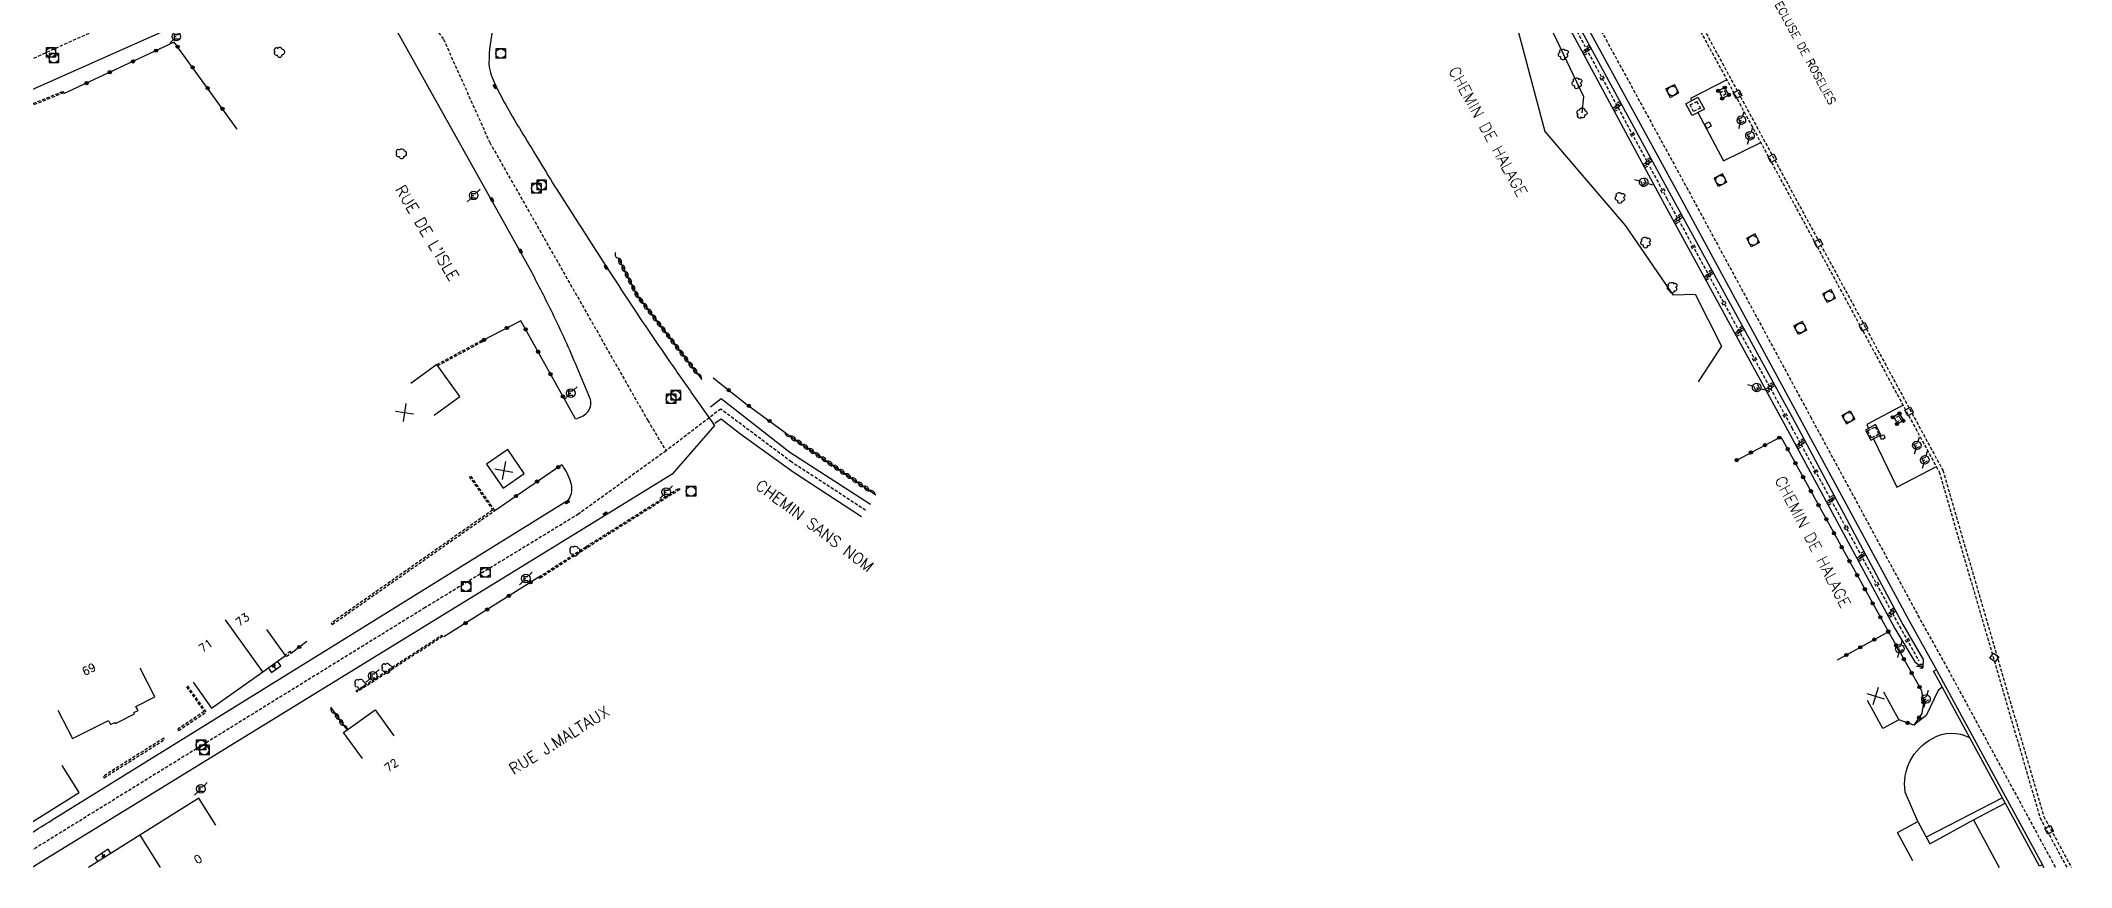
# Model space of a CAD drawing. Header units: millimetres. Extents: x 163000 to 164000, y 123999 to 125000.
# Drawn here: x 163303 to 163620.2, y 124000 to 124129.2 of the extents above; entities that cross this region are included whole.
import ezdxf
from ezdxf.enums import TextEntityAlignment as Align

# ---------------------------------------------------------------- set-up
doc = ezdxf.new("R2010")
doc.units = ezdxf.units.MM
doc.linetypes.add('DASHED', pattern=[0.75, 0.5, -0.25])
doc.layers.get('0').update_dxf_attribs({"linetype": 'CONTINUOUS'})
for name, color, linetype in [('W0001', 6, 'DASHED'), ('W0008', 7, 'CONTINUOUS'), ('W0100', 7, 'CONTINUOUS'), ('W0112', 1, 'DASHED'), ('W0211', 2, 'CONTINUOUS'), ('W0220', 5, 'DASHED'), ('W0300', 7, 'CONTINUOUS'), ('W0302', 3, 'CONTINUOUS'), ('W0310', 3, 'CONTINUOUS'), ('W0322', 7, 'CONTINUOUS'), ('W0334', 7, 'CONTINUOUS'), ('W0400', 7, 'CONTINUOUS'), ('W0420', 7, 'CONTINUOUS'), ('W0471', 7, 'CONTINUOUS'), ('W0984', 7, 'CONTINUOUS'), ('W0989', 7, 'CONTINUOUS'), ('W0991', 7, 'CONTINUOUS'), ('W1102', 7, 'CONTINUOUS')]:
    doc.layers.add(name, color=color, linetype=linetype)
doc.styles.get("Standard").update_dxf_attribs({"font": 'romans.shx', "width": 0.85})

# ---------------------------------------------------------------- blocks, each defined once
blk = doc.blocks.new('t310o')
at = {"color": 0, "linetype": 'Continuous'}
for centre, start, end in [((-0.5, 0.38), 216.8699, 323.1304), ((0.5, -0.37), 36.8699, 143.1303)]:
    blk.add_arc(centre, 0.625, start, end, dxfattribs=at)
blk = doc.blocks.new('t322o')
at = {"color": 0, "linetype": 'Continuous'}
for radius in [0.25, 0.15]:
    blk.add_circle((0, 0), radius, dxfattribs=at)
blk = doc.blocks.new('T420')
for p, q in [((0.75, 0.75), (-0.75, 0.75)), ((-0.75, 0.75), (-0.75, -0.75)), ((0.75, 0.75), (0.75, -0.75)), ((0.75, -0.75), (-0.75, -0.75))]:
    blk.add_line(p, q)
blk.add_ellipse((0, 0), major_axis=(-0.53, 0.53), ratio=1, start_param=3.926991, end_param=10.210176)
blk = doc.blocks.new('T471')
for p, q in [((-0.333334, 0.333334), (-0.333334, -0.333334)), ((-0.333334, 0.333334), (0.333334, 0.333334)), ((-0.333334, 0), (0, 0)), ((0.500001, 0.500001), (1.000002, 1.000002)), ((-0.500001, -0.500001), (-1.000002, -1.000002)), ((-0.333334, -0.333334), (0.333334, -0.333334))]:
    blk.add_line(p, q)
blk.add_ellipse((0, 0), major_axis=(0.471405, 0.471405), ratio=1, start_param=5.4977871438, end_param=11.780972451)
blk = doc.blocks.new('T300')
for p, q in [((-0.8, 0.51), (-0.86, 0.34)), ((-0.86, 0.34), (-0.86, 0.17)), ((-0.86, 0.17), (-0.74, 0.06)), ((-0.69, 0.63), (-0.8, 0.51)), ((-0.8, -0.06), (-0.74, 0.06)), ((-0.74, 0.06), (-0.69, 0.11)), ((-0.57, 0.69), (-0.69, 0.63)), ((-0.46, 0.69), (-0.57, 0.69)), ((-0.29, 0.63), (-0.46, 0.69)), ((-0.29, 0.63), (-0.17, 0.74)), ((-0.23, 0.57), (-0.29, 0.63)), ((-0.17, 0.74), (-0.06, 0.8)), ((-0.06, 0.8), (0.06, 0.8)), ((0.06, 0.8), (0.23, 0.74)), ((0.23, 0.74), (0.34, 0.63)), ((0.34, 0.63), (0.4, 0.51)), ((0.46, 0.46), (0.34, 0.46)), ((0.4, 0.51), (0.4, 0.46)), ((0.57, 0.4), (0.46, 0.46)), ((0.57, 0.4), (0.69, 0.29)), ((0.69, 0.29), (0.74, 0.17)), ((0.74, 0.06), (0.69, -0.17)), ((0.74, 0.17), (0.74, 0.06)), ((-0.8, -0.17), (-0.8, -0.06)), ((-0.8, -0.23), (-0.8, -0.17)), ((-0.74, -0.34), (-0.8, -0.23)), ((-0.69, -0.4), (-0.74, -0.34)), ((-0.51, -0.46), (-0.69, -0.4)), ((-0.4, -0.46), (-0.51, -0.46)), ((-0.4, -0.46), (-0.34, -0.46)), ((-0.34, -0.46), (-0.34, -0.4)), ((-0.34, -0.51), (-0.34, -0.46)), ((-0.29, -0.63), (-0.34, -0.51)), ((-0.17, -0.74), (-0.29, -0.63)), ((-0.06, -0.8), (-0.17, -0.74)), ((0.06, -0.8), (-0.06, -0.8)), ((0.17, -0.74), (0.06, -0.8)), ((0.23, -0.69), (0.17, -0.74)), ((0.29, -0.46), (0.23, -0.46)), ((0.29, -0.63), (0.23, -0.69)), ((0.46, -0.4), (0.29, -0.46)), ((0.34, -0.51), (0.29, -0.63)), ((0.34, -0.51), (0.34, -0.46)), ((0.57, -0.34), (0.46, -0.4)), ((0.63, -0.29), (0.57, -0.34)), ((0.69, -0.17), (0.63, -0.29))]:
    blk.add_line(p, q)
blk = doc.blocks.new('T400')
for p, q in [((-0.15, 0.3), (0.15, 0.3)), ((-0.15, -0.25), (-0.15, 0.3)), ((-0.15, 0.15), (0.15, 0.15)), ((-0.15, 0), (0.15, 0)), ((0.15, 0.3), (0.15, -0.25)), ((-0.15, -0.15), (0.15, -0.15)), ((-0.15, -0.25), (-0.15, -0.3)), ((-0.15, -0.3), (0.15, -0.3)), ((0.15, -0.3), (0.15, -0.25))]:
    blk.add_line(p, q)
blk = doc.blocks.new('t112o')
at = {"color": 0, "linetype": 'Continuous'}
for p, q in [((-0.5, 0.5), (0.5, 0.5)), ((-0.5, -0.5), (-0.5, 0.5)), ((0.5, 0.5), (0.5, -0.5)), ((0.5, -0.5), (-0.5, -0.5))]:
    blk.add_line(p, q, dxfattribs=at)
blk = doc.blocks.new('t211o')
at = {"color": 0, "linetype": 'Continuous'}
for p, q in [((-0.29, 0.5), (-0.29, 0)), ((0, 1), (0, 0)), ((0.29, 0.5), (0.29, 0))]:
    blk.add_line(p, q, dxfattribs=at)
blk = doc.blocks.new('t220o')
at = {"color": 0, "linetype": 'Continuous'}
for p, q in [((-0.25, 0.25), (0.25, 0.25)), ((-0.25, -0.25), (0.25, -0.25))]:
    blk.add_line(p, q, dxfattribs=at)
blk = doc.blocks.new('t991o')
at = {"color": 0, "linetype": 'Continuous'}
for p, q in [((-1, 1), (1, -1)), ((-1, -1), (1, 1))]:
    blk.add_line(p, q, dxfattribs=at)

msp = doc.modelspace()

# ---------------------------------------------------------------- linework, layer by layer
at = {"layer": 'W0001'}
for points in [[(163201.53, 124372.6), (163211.03, 124363.87), (163235.53, 124342.81), (163240.34, 124339.51), (163249.46, 124329.45), (163261.8, 124313.7), (163273.96, 124294.34), (163285.54, 124272.52), (163301.31, 124242.72), (163330.56, 124190.35), (163358.86, 124138.92), (163365.88, 124129.43), (163373.1, 124113.3), (163397.79, 124069.84), (163400.64, 124065.1), (163386.97, 124055.23), (163363.04, 124040.62), (163297.28, 124000)], [(163485.83, 124243.77), (163499.62, 124217.99), (163514.34, 124190.75), (163522.21, 124176.1), (163522.75, 124175.16), (163537.06, 124148.68), (163539.17, 124144.56), (163560.04, 124106.3), (163579.39, 124070.46), (163596.19, 124039.39), (163600.55, 124031.54), (163617.03, 124001.15), (163617.65, 124000)], [(163151.44, 124075.99), (163168.24, 124078.36), (163207.22, 124086.48), (163220.1, 124090.21), (163249.92, 124103.08), (163325.84, 124137.28), (163344.14, 124145.07), (163352.84, 124149.85)], [(163431.82, 124055.81), (163420.23, 124063.36), (163409.18, 124071.64), (163400.64, 124065.1)]]:
    msp.add_lwpolyline(points, dxfattribs=at)
at = {"layer": 'W0008'}
for points in [[(163484.42, 124243.01), (163498.21, 124217.24), (163512.93, 124189.99), (163520.81, 124175.32), (163521.36, 124174.38), (163535.64, 124147.94), (163537.75, 124143.81), (163558.63, 124105.54), (163577.98, 124069.69), (163594.78, 124038.62), (163599.15, 124030.77), (163615.62, 124000.39), (163615.83, 124000)], [(163537.75, 124143.81), (163536.48, 124143.91), (163535.82, 124143.86), (163534.97, 124143.75), (163528.71, 124141.95), (163528.59, 124140.75), (163533.61, 124131.24), (163537.92, 124115.03), (163550.5, 124100.27), (163557.88, 124089.48), (163561.4, 124089.59), (163565.48, 124081.44), (163561.87, 124075.89)]]:
    msp.add_lwpolyline(points, dxfattribs=at)
at = {"layer": 'W0008', "flags": 128}
for points in [[(163386.5, 124070.09, 0.1269), (163388.29, 124071.06, 0.2736), (163388.83, 124073.1), (163386.49, 124078.74, 0.0167), (163382.69, 124087.08, 0.005), (163379.46, 124093.4), (163356.49, 124134.51, 0.1021), (163351.01, 124139.39, 0.0808), (163344.6, 124140.24, 0.0667), (163341.17, 124139.2), (163299.62, 124120.66)], [(163373.55, 124130.7, 0.0688), (163373.01, 124125.05, 0.0586), (163374.15, 124121.96, 0.0256), (163378.3, 124114.61, -0.0006), (163383.57, 124105.92), (163385.62, 124102.78, 0.0023), (163391.57, 124093.49, 0.0019), (163394.84, 124088.5, 0.0063), (163401.64, 124078.42, 0.001), (163405.72, 124072.63), (163408.24, 124069.06), (163401.61, 124061.45), (163385.88, 124051.78), (163321.07, 124011.9), (163301.66, 124000, 0.1123)], [(163292.52, 124000, -0.000557), (163294.78, 124001.3, 0.0059), (163300.42, 124004.71, 0.0012), (163304.77, 124007.42), (163352.74, 124037.18), (163385.4, 124057.46, 0.2478), (163385.78, 124060.18, 0.0781), (163384.44, 124062.89)]]:
    msp.add_lwpolyline(points, format="xyb", dxfattribs=at)
for points in [[(163407.59, 124071.98), (163409.27, 124073.26), (163420, 124064.9), (163432.57, 124056.76)], [(163431.16, 124054.79), (163420.5, 124061.75), (163412.1, 124067.83), (163409.23, 124070.04), (163408.27, 124069.38)]]:
    msp.add_lwpolyline(points, dxfattribs=at)
at = {"layer": 'W0008'}
msp.add_lwpolyline([(163615.82, 124000, 0.011427), (163615.72, 124000.21, 0.843508)], format="xyb", dxfattribs=at)
at = {"layer": 'W0100'}
msp.add_lwpolyline([(163563.21, 124115.5), (163562.88, 124116.16), (163563.57, 124116.52), (163563.91, 124115.86)], close=True, dxfattribs=at)
at = {"layer": 'W0100', "flags": 128}
for points in [[(163364.42, 124070.68), (163368.46, 124073.62), (163364.84, 124078.58), (163360.8, 124075.64)], [(163326.77, 124028.96), (163329.66, 124024.88), (163337.65, 124030.55), (163341.22, 124033.11), (163338.3, 124037.17)], [(163338.52, 124031.17), (163339.03, 124030.46), (163340.5, 124031.49), (163339.98, 124032.22)], [(163290.21, 124000), (163293.89, 124002.24), (163299.75, 124005.92), (163308.98, 124011.69), (163306.33, 124015.93)], [(163330.31, 124006.58), (163327.66, 124010.82), (163318.45, 124005.05), (163310.44, 124000)]]:
    msp.add_lwpolyline(points, dxfattribs=at)
msp.add_lwpolyline([(163372.6, 124063), (163375.19, 124059.27), (163378.51, 124061.57), (163375.91, 124065.3)], close=True, dxfattribs=at)
at = {"layer": 'W0100'}
for points in [[(163305.66, 124024.58), (163307.93, 124020.12), (163313.54, 124022.97), (163313.88, 124022.33), (163314.55, 124022.65), (163314.64, 124022.47), (163317.62, 124024.02), (163317.52, 124024.2), (163318.17, 124024.53), (163317.84, 124025.17), (163320.79, 124026.68), (163318.5, 124031.13)], [(163339.76, 124030.98), (163339.25, 124031.7), (163339.18, 124031.3), (163339.64, 124031.63), (163339.25, 124031.7)], [(163590.8, 124027.45), (163593.19, 124023.06), (163590.68, 124021.7), (163588.29, 124026.09)], [(163353.22, 124017.01), (163350.29, 124021.07), (163355.23, 124024.63), (163358.15, 124020.58)], [(163595.37, 124001.03), (163592.99, 124005.43), (163596.16, 124007.15), (163598.03, 124003.7), (163604.86, 124007.41), (163608.88, 124000)], [(163313.93, 124002.2), (163313.53, 124002.83), (163311.47, 124001.52), (163311.87, 124000.9)], [(163312.5, 124002.18), (163312.9, 124001.55), (163312.99, 124001.94), (163312.51, 124001.64), (163312.9, 124001.55)]]:
    msp.add_lwpolyline(points, dxfattribs=at)
at = {"layer": 'W0112'}
for points in [[(163487.34, 124244.57), (163502.2, 124216.61), (163526.74, 124187.86), (163537.6, 124176.14), (163599.49, 124061.83), (163615.25, 124007.73), (163619.44, 124000)], [(163487.89, 124244.86), (163502.72, 124216.96), (163527.21, 124188.28), (163538.11, 124176.51), (163600.07, 124062.07), (163615.83, 124007.97), (163620.15, 124000)], [(163290.31, 124112.75), (163291.82, 124114.76), (163291.87, 124114.86), (163291.9, 124114.96), (163291.91, 124115.07), (163291.93, 124115.18), (163291.96, 124115.28), (163291.97, 124115.32), (163291.99, 124115.36), (163292.02, 124115.39), (163292.05, 124115.41), (163292.08, 124115.43), (163306.45, 124121.29), (163306.55, 124121.06), (163292.2, 124115.21), (163292.2, 124115.2), (163292.17, 124115.12), (163292.16, 124115.03), (163292.14, 124114.91), (163292.1, 124114.76), (163292.03, 124114.63), (163290.43, 124112.48)], [(163364.84, 124078.58), (163371.85, 124082.38), (163371.97, 124082.16), (163364.99, 124078.38)], [(163369.89, 124061.11), (163373.56, 124055.85), (163348.36, 124038.19), (163348.51, 124037.98), (163373.91, 124055.79), (163370.1, 124061.25)], [(163341.22, 124033.11), (163341.35, 124033), (163342.13, 124033.55), (163341.99, 124033.76), (163341.17, 124033.18)], [(163325.74, 124028.23), (163328.49, 124024.36), (163324.37, 124021.59), (163324.51, 124021.39), (163328.84, 124024.29), (163325.94, 124028.38)]]:
    msp.add_lwpolyline(points, dxfattribs=at)
for points in [[(163565.23, 124121.07), (163565.93, 124121.44), (163566.23, 124120.89), (163565.53, 124120.51)], [(163561.62, 124119.7), (163562.2, 124118.67), (163561.14, 124118.12), (163560.6, 124119.16)], [(163592.52, 124070.17), (163592.84, 124069.59), (163593.55, 124069.97), (163593.24, 124070.55)], [(163589.49, 124068.86), (163590.06, 124067.7), (163588.93, 124067.1), (163588.32, 124068.25)], [(163590.79, 124067.64), (163591.07, 124067.12), (163590.53, 124066.83), (163590.24, 124067.35)], [(163402.8, 124059.06), (163388.32, 124049.95), (163380.91, 124045.17), (163380.77, 124045.38), (163388.18, 124050.16), (163402.67, 124059.27)], [(163352.22, 124027.59), (163365.59, 124036.29), (163365.73, 124036.08), (163352.35, 124027.38)], [(163322.18, 124020.18), (163312.73, 124014.23), (163312.87, 124014.02), (163322.31, 124019.97)]]:
    msp.add_lwpolyline(points, close=True, dxfattribs=at)
at = {"layer": 'W0211'}
for points in [[(163481.83, 124241.64), (163495.96, 124216.29), (163510.8, 124188.51), (163519.48, 124171.94), (163520.1, 124170.98), (163532.81, 124147.39), (163534.97, 124143.75), (163556.29, 124104.16), (163575.84, 124068.28), (163592.57, 124037.32), (163595.69, 124032.11), (163596.97, 124031.21)], [(163483.25, 124242.39), (163497.26, 124216.93), (163511.96, 124189.39), (163520.17, 124174.03), (163520.99, 124173.16), (163534.39, 124147.71), (163536.48, 124143.91), (163557.62, 124104.98), (163577.14, 124069.22), (163593.82, 124037.97), (163596.98, 124032.48), (163596.97, 124031.21)]]:
    msp.add_lwpolyline(points, dxfattribs=at)
at = {"layer": 'W0220'}
msp.add_lwpolyline([(163482.65, 124242.07), (163496.65, 124216.56), (163511.41, 124189), (163519.88, 124172.82), (163520.53, 124171.82), (163533.71, 124147.44), (163535.82, 124143.86), (163556.95, 124104.56), (163576.48, 124068.74), (163593.3, 124037.67), (163596.32, 124032.26)], dxfattribs=at)
at = {"layer": 'W0302'}
msp.add_lwpolyline([(163543.72, 124117.95), (163544, 124120.45), (163538.23, 124132.56), (163535.64, 124133.13)], dxfattribs=at)
at = {"layer": 'W0310'}
msp.add_line((163348.24, 124025.02), (163350.82, 124021.45), dxfattribs=at)
at = {"layer": 'W0310', "flags": 128}
for points in [[(163393.17, 124095.25), (163396.09, 124089.44), (163406.24, 124076.25)], [(163420.02, 124067.39), (163433.4, 124058.22)]]:
    msp.add_lwpolyline(points, dxfattribs=at)
at = {"layer": 'W0322', "flags": 128}
for points in [[(163333.68, 124115.35), (163323.84, 124128.98), (163306.52, 124120.88)], [(163386.48, 124070.09), (163377.97, 124085.43), (163371.91, 124082.29)], [(163407.99, 124076.49), (163413.23, 124072.41), (163420.02, 124067.39)], [(163373.91, 124055.79), (163384.38, 124062.95)], [(163380.77, 124045.38), (163365.95, 124036.05)], [(163342.13, 124033.55), (163344.56, 124035.34)]]:
    msp.add_lwpolyline(points, dxfattribs=at)
at = {"layer": 'W0322'}
for points in [[(163565.61, 124120.18), (163566.67, 124120.73), (163566.01, 124121.88), (163564.97, 124121.39)], [(163592.91, 124069.3), (163593.96, 124069.86), (163593.32, 124070.97), (163592.3, 124070.36)], [(163567.88, 124063.66), (163574.78, 124067.3), (163591.56, 124036.82), (163596.68, 124027.77), (163597.04, 124025.85), (163596.78, 124024.04), (163595.55, 124022.24), (163593.19, 124023.06)], [(163591.56, 124036.82), (163583.57, 124032.41)]]:
    msp.add_lwpolyline(points, dxfattribs=at)
at = {"layer": 'W0334'}
for points in [[(163566.31, 124123.11), (163560.65, 124120.18), (163560.82, 124119.84)], [(163561.82, 124117.96), (163565.8, 124110.43), (163571.62, 124113.3)], [(163593.86, 124072.24), (163588.18, 124069.21), (163588.47, 124068.6)], [(163589.25, 124067), (163592.88, 124059.44), (163599.06, 124062.63)], [(163615.61, 124000.42), (163615.17, 124000.18), (163598.71, 124030.53), (163598.64, 124030.66), (163599.08, 124030.9)], [(163599.98, 124028.19), (163599.34, 124027.65), (163597.47, 124023.74), (163595.55, 124022.24)], [(163609.37, 124010.87), (163597.47, 124004.73)], [(163604.86, 124007.41), (163609.83, 124010.02)]]:
    msp.add_lwpolyline(points, dxfattribs=at)
for points in [[(163559.92, 124119.35), (163561.8, 124120.37), (163562.82, 124118.48), (163560.92, 124117.5)], [(163588, 124068.35), (163588.82, 124066.77), (163590.41, 124067.62), (163589.58, 124069.21)]]:
    msp.add_lwpolyline(points, close=True, dxfattribs=at)
msp.add_lwpolyline([(163596.16, 124007.15), (163594.2, 124011.78, -0.32094), (163598.44, 124020.15, -0.270332), (163604.29, 124020.24)], format="xyb", dxfattribs=at)
at = {"layer": 'W1102'}
for p, q in [((163337.65, 124030.55), (163331.86, 124038.71)), ((163318.45, 124005.05), (163321.62, 124000))]:
    msp.add_line(p, q, dxfattribs=at)

# ---------------------------------------------------------------- block references
at = {"layer": 'W0112'}
for p, rotation in [((163568.02, 124120.85), 28.85945968919783), ((163568.02, 124120.85), 26.23840045486893), ((163573.44, 124110.83), 297.1922168145568), ((163580.64, 124097.56), 297.1922168145568), ((163587.69, 124084.47), 297.1922168145568), ((163594.83, 124071.24), 297.1922168145568), ((163608.13, 124032.8), 325.0637993751067), ((163616.66, 124005.89), 27.72765296409125)]:
    msp.add_blockref('t112o', p, dxfattribs=dict(at, rotation=rotation))
at = {"layer": 'W0211'}
for p, rotation in [((163543.89, 124127.19), 298.2950414041138), ((163544.99, 124128.24), 118.512820737345), ((163548.63, 124118.38), 298.2950414041138), ((163549.76, 124119.46), 118.512820737345), ((163553.37, 124109.58), 298.2950414041138), ((163554.53, 124110.67), 118.512820737345), ((163559.31, 124101.88), 118.6185095777339), ((163558.13, 124100.78), 298.5921790543048), ((163562.91, 124092), 298.5921790543048), ((163564.1, 124093.11), 118.6185095777339), ((163567.7, 124083.22), 298.5921790543048), ((163568.89, 124084.33), 118.6185095777339), ((163572.48, 124074.44), 298.5921790543048), ((163573.68, 124075.55), 118.6185095777339), ((163578.45, 124066.76), 118.0953201850329), ((163577.26, 124065.65), 298.3783481965427), ((163582.01, 124056.86), 298.3783481965427), ((163583.16, 124057.94), 118.0953201850329), ((163586.77, 124048.06), 298.3783481965427), ((163587.87, 124049.12), 118.0953201850329), ((163591.52, 124039.26), 298.3783481965427), ((163592.58, 124040.29), 118.0953201850329), ((163596.97, 124031.45), 89.44983625287492)]:
    msp.add_blockref('t211o', p, dxfattribs=dict(at, rotation=rotation))
at = {"layer": 'W0220'}
for p, rotation in [((163544.46, 124127.79), 298.264124336378), ((163546.82, 124123.39), 298.264124336378), ((163549.19, 124118.98), 298.264124336378), ((163551.56, 124114.58), 298.264124336378), ((163553.93, 124110.18), 298.264124336378), ((163556.29, 124105.77), 298.264124336378), ((163558.68, 124101.38), 298.6068895304511), ((163561.07, 124096.99), 298.6068895304511), ((163563.47, 124092.6), 298.6068895304511), ((163565.86, 124088.21), 298.6068895304511), ((163568.26, 124083.82), 298.6068895304511), ((163570.65, 124079.43), 298.6068895304511), ((163573.04, 124075.04), 298.6068895304511), ((163575.44, 124070.65), 298.6068895304511), ((163577.83, 124066.26), 298.4289723869502), ((163580.21, 124061.86), 298.4289723869502), ((163582.59, 124057.46), 298.4289723869502), ((163584.97, 124053.07), 298.4289723869502), ((163587.35, 124048.67), 298.4289723869502), ((163589.73, 124044.27), 298.4289723869502), ((163592.11, 124039.87), 298.4289723869502), ((163594.51, 124035.49), 299.1418778960106)]:
    msp.add_blockref('t220o', p, dxfattribs=dict(at, rotation=rotation))
at = {"layer": 'W0300'}
for p in [(163340.3, 124127.37), (163359.34, 124111.52), (163386.46, 124049.43), (163352.89, 124028.64), (163357.09, 124031.1)]:
    msp.add_blockref('T300', p, dxfattribs=at)
for p, rotation in [((163540.79, 124127.2), 115.4972326957339), ((163542.94, 124122.69), 115.4972326957339), ((163543.72, 124117.95), 83.49236406606892), ((163549.65, 124104.77), 119.1761720195219), ((163553.65, 124097.8), 119.1761720195219), ((163557.81, 124090.74), 119.1761720195219)]:
    msp.add_blockref('T300', p, dxfattribs=dict(at, rotation=rotation))
at = {"layer": 'W0310'}
for p, rotation in [((163393.19, 124095.21), 296.6387721055241), ((163393.71, 124094.18), 296.6387721055241), ((163394.23, 124093.14), 296.6387721055241), ((163394.75, 124092.11), 296.6387721055241), ((163395.26, 124091.08), 296.6387721055241), ((163395.78, 124090.05), 296.6387721055241), ((163396.38, 124089.06), 307.5830919926776), ((163397.08, 124088.15), 307.5830919926776), ((163397.79, 124087.23), 307.5830919926776), ((163398.49, 124086.32), 307.5830919926776), ((163399.19, 124085.4), 307.5830919926776), ((163399.9, 124084.49), 307.5830919926776), ((163400.6, 124083.57), 307.5830919926776), ((163401.31, 124082.65), 307.5830919926776), ((163402.01, 124081.74), 307.5830919926776), ((163402.72, 124080.82), 307.5830919926776), ((163403.42, 124079.91), 307.5830919926776), ((163404.13, 124078.99), 307.5830919926776), ((163404.83, 124078.08), 307.5830919926776), ((163405.53, 124077.16), 307.5830919926776), ((163420.06, 124067.37), 325.5723217785732), ((163421.01, 124066.71), 325.5723217785732), ((163421.97, 124066.06), 325.5723217785732), ((163422.92, 124065.41), 325.5723217785732), ((163423.87, 124064.75), 325.5723217785732), ((163424.82, 124064.1), 325.5723217785732), ((163425.78, 124063.45), 325.5723217785732), ((163426.73, 124062.8), 325.5723217785732), ((163427.68, 124062.14), 325.5723217785732), ((163428.63, 124061.49), 325.5723217785732), ((163429.59, 124060.84), 325.5723217785732), ((163430.54, 124060.18), 325.5723217785732), ((163431.49, 124059.53), 325.5723217785732), ((163432.44, 124058.88), 325.5723217785732), ((163348.91, 124024.08), 305.8466200965183), ((163349.59, 124023.15), 305.8466200965183), ((163350.26, 124022.21), 305.8466200965183)]:
    msp.add_blockref('t310o', p, dxfattribs=dict(at, rotation=rotation))
at = {"layer": 'W0322'}
for p, rotation in [((163321.01, 124127.65), 205.050479336259), ((163324.36, 124128.27), 125.8027185301873), ((163313.76, 124124.27), 205.050479336259), ((163317.39, 124125.96), 205.050479336259), ((163326.7, 124125.03), 125.8027185301873), ((163310.14, 124122.57), 205.050479336259), ((163329.04, 124121.78), 125.8027185301873), ((163564.98, 124121.38), 119.487377121832), ((163566.02, 124121.87), 119.487377121832), ((163566.67, 124120.73), 27.58042891865394), ((163331.37, 124118.54), 125.8027185301873), ((163565.61, 124120.18), 27.58042891865394), ((163372.24, 124082.46), 207.4092028157441), ((163375.79, 124084.3), 207.4092028157441), ((163378.72, 124084.08), 119.0191203450964), ((163380.66, 124080.59), 119.0191203450964), ((163382.6, 124077.09), 119.0191203450964), ((163384.54, 124073.59), 119.0191203450964), ((163410.42, 124074.59), 322.0648583563258), ((163413.58, 124072.14), 323.5867003402319), ((163416.8, 124069.77), 323.5867003402319), ((163592.27, 124070.34), 210.7986053656399), ((163593.29, 124070.95), 210.7986053656399), ((163593.91, 124069.79), 28.29816437211985), ((163574.51, 124067.16), 27.76536356827903), ((163592.91, 124069.3), 28.29816437211985), ((163567.88, 124063.66), 27.76536356827903), ((163570.09, 124064.83), 27.76536356827903), ((163572.3, 124065.99), 27.76536356827903), ((163575.84, 124065.37), 298.8426348455577), ((163380.51, 124060.3), 34.34444425693103), ((163383.81, 124062.56), 34.34444425693103), ((163577.05, 124063.18), 298.8426348455577), ((163578.25, 124060.99), 298.8426348455577), ((163377.21, 124058.05), 34.34444425693103), ((163579.46, 124058.8), 298.8426348455577), ((163580.66, 124056.61), 298.8426348455577), ((163581.87, 124054.42), 298.8426348455577), ((163583.08, 124052.23), 298.8426348455577), ((163584.28, 124050.04), 298.8426348455577), ((163585.49, 124047.85), 298.8426348455577), ((163379.49, 124044.57), 212.1993946649897), ((163586.69, 124045.66), 298.8426348455577), ((163376.1, 124042.44), 212.1993946649897), ((163587.9, 124043.47), 298.8426348455577), ((163589.11, 124041.28), 298.8426348455577), ((163369.33, 124038.18), 212.1993946649897), ((163372.72, 124040.31), 212.1993946649897), ((163590.31, 124039.09), 298.8426348455577), ((163589.37, 124035.61), 208.9341793995269), ((163591.52, 124036.9), 298.8426348455577), ((163591.56, 124036.82), 208.9341793995269), ((163343.34, 124034.44), 355.5710096825072), ((163585, 124033.19), 208.9341793995269), ((163587.18, 124034.4), 208.9341793995269), ((163592.75, 124034.72), 299.4852270233926), ((163593.98, 124032.55), 299.4852270233926), ((163595.21, 124030.37), 299.4852270233926), ((163596.44, 124028.19), 299.4852270233926), ((163597.03, 124025.79), 261.9020211600259), ((163594.56, 124022.58), 160.841202287743), ((163596.37, 124023.44), 235.5461310805089)]:
    msp.add_blockref('t322o', p, dxfattribs=dict(at, rotation=rotation))
at = {"layer": 'W0400'}
for p, rotation in [((163373.94, 124122.07), 27.3811493399285), ((163373.46, 124104.35), 29.50895942954496), ((163377.93, 124096.33), 30.18777261021109), ((163391.27, 124093.79), 212.2015180045831), ((163385.22, 124057.1), 121.7583532219968), ((163391.14, 124055.26), 302.5052053598539)]:
    msp.add_blockref('T400', p, dxfattribs=dict(at, rotation=rotation))
at = {"layer": 'W0420'}
for p in [(163304.55, 124127.36), (163305.02, 124126.47), (163374.82, 124127.2), (163380.39, 124106.13), (163381.19, 124106.65), (163401.44, 124073.23), (163402.14, 124073.77), (163404.54, 124058.78), (163369.4, 124043.89), (163372.41, 124046.09), (163328, 124019.14), (163328.51, 124018.34)]:
    msp.add_blockref('T420', p, dxfattribs=at)
for p, rotation in [((163557.83, 124121.35), 207.337684787232), ((163565.35, 124107.4), 297.1922168145568), ((163570.45, 124097.99), 297.1922168145568), ((163582.32, 124089.29), 297.1922168145568), ((163577.83, 124084.3), 297.1922168145568), ((163585.33, 124070.33), 119.1761720195219)]:
    msp.add_blockref('T420', p, dxfattribs=dict(at, rotation=rotation))
at = {"layer": 'W0471'}
for p in [(163324.15, 124129.84), (163370.6, 124105), (163385.76, 124074.13), (163400.67, 124058.64), (163378.75, 124045.15), (163354.83, 124029.94), (163327.98, 124012.27)]:
    msp.add_blockref('T471', p, dxfattribs=at)
for p, rotation in [((163568.61, 124116.79), 26.23840045486893), ((163569.95, 124114.34), 26.23840045486893), ((163553.35, 124107.08), 119.1761720195219), ((163571, 124075.01), 119.1761720195219), ((163596.01, 124065.95), 27.25526960374435), ((163597.25, 124063.7), 27.25526960374435), ((163593.36, 124034.16), 28.93417939952551), ((163597.45, 124026.32), 28.93417939952551)]:
    msp.add_blockref('T471', p, dxfattribs=dict(at, rotation=rotation))
at = {"layer": 'W0991'}
for p, rotation in [((163359.78, 124071.09), 306.1046757686942), ((163375.31, 124062.04), 304.9102058399961), ((163589.55, 124026.77), 298.5106919718714)]:
    msp.add_blockref('t991o', p, dxfattribs=dict(at, rotation=rotation))

# ---------------------------------------------------------------- texts
at = {"layer": 'W0984'}
msp.add_text('ECLUSE DE ROSELIES', height=1.25, rotation=298.4041, dxfattribs=at).set_placement((163578.62, 124127.28), align=Align.MIDDLE)
at = {"layer": 'W0989'}
for s, rotation, p in [('CHEMIN DE HALAGE', 298.7032, (163529.03, 124115)), ("RUE DE L'ISLE", 300.7088, (163363.33, 124099.18)), ('CHEMIN DE HALAGE', 297.4066, (163579.77, 124050.89)), ('CHEMIN SANS NOM', 323.153, (163423.86, 124053.4)), ('RUE J.MALTAUX', 31.8824, (163383.97, 124019.9))]:
    msp.add_text(s, height=1.75, rotation=rotation, dxfattribs=at).set_placement(p, align=Align.MIDDLE)
at = {"layer": 'W0991'}
for s, rotation, p in [('73', 35.6719, (163334.48, 124038.74)), ('71', 35.3491, (163328.74, 124034.65)), ('69', 27.0206, (163310.5, 124030.97)), ('72', 35.8466, (163357.74, 124015.96)), ('0', 32.0904, (163327.54, 124001.29))]:
    msp.add_text(s, height=1.25, rotation=rotation, dxfattribs=at).set_placement(p, align=Align.MIDDLE)

doc.saveas('drawing.dxf')
